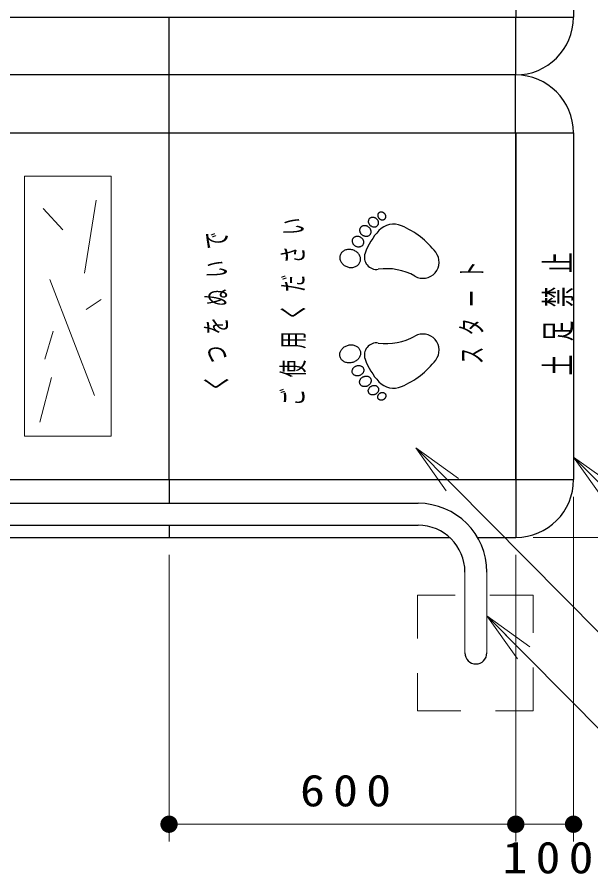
# Model space of a CAD drawing. Units: millimetres on the paper, scale 1:30. Extents: x -365 to 0, y -19 to 257.
# Drawn here: x -242.12 to -209.02, y 154.61 to 204.01 of the extents above; entities that cross this region are included whole.
import ezdxf

# ---------------------------------------------------------------- set-up
doc = ezdxf.new("R2010")
doc.units = ezdxf.units.MM
doc.linetypes.add('USER1', pattern=[4.5, 2.5, -2])
doc.layers.add('LY_1', color=7, linetype='Continuous', lineweight=13)
doc.styles.add('ＭＳ ゴシック', font='')
doc.styles.get('ＭＳ ゴシック').set_extended_font_data('MS Gothic')

# ---------------------------------------------------------------- blocks, each defined once
blk = doc.blocks.new('filled_dot')
at = {"color": 0, "linetype": 'Continuous', "lineweight": -2, "const_width": 1.25}
blk.add_lwpolyline([(-0.625, 0, 1), (0.625, 0, 1)], format="xyb", close=True, dxfattribs=at)

msp = doc.modelspace()

# ---------------------------------------------------------------- linework, layer by layer
at = {"layer": 'LY_1', "lineweight": 25}
for p, q in [((-213.356, 224.01), (-213.356, 204.01)), ((-210.023, 224.01), (-210.023, 204.01)), ((-253.356, 204.01), (-213.356, 204.01)), ((-233.356, 197.344), (-233.356, 204.01)), ((-213.366, 204.01), (-213.369, 200.677)), ((-213.366, 204.01), (-210.033, 204.007)), ((-213.356, 204.01), (-210.023, 204.01)), ((-213.369, 200.677), (-316.689, 200.677)), ((-213.366, 197.344), (-213.369, 200.677)), ((-253.356, 197.344), (-233.356, 197.344)), ((-233.356, 177.344), (-233.356, 197.344)), ((-233.356, 177.344), (-233.356, 197.344)), ((-233.356, 197.344), (-213.356, 197.344)), ((-233.356, 177.344), (-233.356, 197.344)), ((-233.356, 197.344), (-213.356, 197.344)), ((-213.366, 197.344), (-210.033, 197.347)), ((-213.356, 177.344), (-213.356, 197.344)), ((-213.356, 197.344), (-210.023, 197.344)), ((-213.356, 197.344), (-213.356, 177.344)), ((-210.023, 197.344), (-210.023, 177.344)), ((-253.356, 177.344), (-233.356, 177.344)), ((-253.356, 177.344), (-213.356, 177.344)), ((-233.356, 177.344), (-213.356, 177.344)), ((-233.356, 177.344), (-213.356, 177.344)), ((-233.356, 177.344), (-233.356, 175.977)), ((-213.356, 177.344), (-210.023, 177.344)), ((-213.356, 177.344), (-213.356, 174.01)), ((-213.356, 177.344), (-210.023, 177.344)), ((-213.356, 177.344), (-213.356, 174.01)), ((-233.356, 174.71), (-233.356, 174.01)), ((-246.203, 174.01), (-217.176, 174.01)), ((-215.564, 174.01), (-213.356, 174.01))]:
    msp.add_line(p, q, dxfattribs=at)
at = {"layer": 'LY_1'}
for p, q in [((-241.689, 194.844), (-236.689, 194.844)), ((-241.689, 179.844), (-241.689, 194.844)), ((-236.689, 194.844), (-236.689, 179.844)), ((-238.234, 189.255), (-237.565, 193.459)), ((-239.476, 191.739), (-240.623, 192.982)), ((-237.66, 182.184), (-240.241, 188.873)), ((-238.138, 187.153), (-237.278, 187.726)), ((-240.527, 184.286), (-240.049, 185.91)), ((-240.814, 180.655), (-240.145, 183.235)), ((-236.689, 179.844), (-241.689, 179.844)), ((-217.365, 176.695), (-219.122, 179.178)), ((-219.122, 179.178), (-216.655, 177.399)), ((-219.122, 179.178), (-217.01, 177.047)), ((-208.26, 176.159), (-210.023, 178.637)), ((-210.023, 178.637), (-207.552, 176.864)), ((-210.023, 178.637), (-207.906, 176.512)), ((-210.023, 176.344), (-210.023, 156.47)), ((-212.356, 174.004), (-200.259, 174.004)), ((-233.356, 173.004), (-233.356, 156.47)), ((-213.356, 173.01), (-213.356, 156.47)), ((-213.264, 167.001), (-215.023, 169.482)), ((-215.023, 169.482), (-212.554, 167.705)), ((-215.023, 169.482), (-212.909, 167.353)), ((-213.356, 157.47), (-233.356, 157.47)), ((-210.023, 157.47), (-213.356, 157.47))]:
    msp.add_line(p, q, dxfattribs=at)
at = {"layer": 'LY_1', "color": 70, "lineweight": 25}
for p, q in [((-244.389, 175.977), (-218.989, 175.977)), ((-244.389, 174.71), (-218.989, 174.71))]:
    msp.add_line(p, q, dxfattribs=at)
at = {"layer": 'LY_1', "color": 70}
for p, q in [((-216.289, 172.01), (-216.289, 167.344)), ((-215.023, 172.01), (-215.023, 167.344))]:
    msp.add_line(p, q, dxfattribs=at)
at = {"layer": 'LY_1', "color": 3, "linetype": 'USER1'}
for p, q in [((-212.356, 170.677), (-219.023, 170.677)), ((-219.023, 170.677), (-219.023, 164.01)), ((-212.356, 164.01), (-212.356, 170.677)), ((-219.023, 164.01), (-212.356, 164.01))]:
    msp.add_line(p, q, dxfattribs=at)
at = {"layer": 'LY_1', "color": 21, "lineweight": 25}
for points in [[(-221.278, 192.697), (-221.289, 192.682), (-221.298, 192.666), (-221.305, 192.65), (-221.311, 192.632), (-221.315, 192.613), (-221.317, 192.594), (-221.317, 192.575), (-221.316, 192.556), (-221.313, 192.536), (-221.308, 192.516), (-221.301, 192.497), (-221.293, 192.478), (-221.283, 192.46), (-221.271, 192.442), (-221.258, 192.425), (-221.244, 192.409), (-221.229, 192.394), (-221.212, 192.38), (-221.195, 192.367), (-221.176, 192.356), (-221.157, 192.346), (-221.138, 192.338), (-221.118, 192.331), (-221.097, 192.326), (-221.077, 192.322), (-221.057, 192.32), (-221.037, 192.32), (-221.017, 192.322), (-220.997, 192.325), (-220.979, 192.33), (-220.961, 192.337), (-220.944, 192.345), (-220.928, 192.355), (-220.914, 192.366), (-220.9, 192.379), (-220.888, 192.393), (-220.878, 192.407), (-220.869, 192.423), (-220.861, 192.44), (-220.856, 192.458), (-220.852, 192.477), (-220.85, 192.496), (-220.849, 192.515), (-220.851, 192.534), (-220.854, 192.554), (-220.859, 192.573), (-220.866, 192.593), (-220.874, 192.612), (-220.884, 192.63), (-220.895, 192.648), (-220.908, 192.665), (-220.922, 192.681), (-220.938, 192.696), (-220.954, 192.71), (-220.972, 192.723), (-220.99, 192.734), (-221.009, 192.744), (-221.029, 192.752), (-221.049, 192.759), (-221.069, 192.764), (-221.09, 192.768), (-221.11, 192.769), (-221.13, 192.77), (-221.15, 192.768), (-221.169, 192.765), (-221.188, 192.76), (-221.206, 192.753), (-221.223, 192.745), (-221.238, 192.735), (-221.253, 192.724), (-221.266, 192.711)], [(-221.829, 192.353), (-221.84, 192.333), (-221.849, 192.312), (-221.856, 192.29), (-221.86, 192.267), (-221.863, 192.244), (-221.863, 192.22), (-221.861, 192.196), (-221.856, 192.172), (-221.85, 192.148), (-221.841, 192.124), (-221.83, 192.101), (-221.818, 192.079), (-221.803, 192.057), (-221.786, 192.036), (-221.768, 192.017), (-221.748, 191.999), (-221.727, 191.982), (-221.705, 191.967), (-221.681, 191.953), (-221.657, 191.942), (-221.632, 191.932), (-221.607, 191.924), (-221.581, 191.918), (-221.555, 191.915), (-221.529, 191.913), (-221.504, 191.913), (-221.479, 191.916), (-221.454, 191.921), (-221.431, 191.927), (-221.408, 191.936), (-221.387, 191.946), (-221.367, 191.959), (-221.348, 191.973), (-221.332, 191.989), (-221.317, 192.006), (-221.304, 192.025), (-221.292, 192.045), (-221.283, 192.066), (-221.277, 192.088), (-221.272, 192.111), (-221.269, 192.134), (-221.269, 192.158), (-221.271, 192.182), (-221.276, 192.206), (-221.282, 192.23), (-221.291, 192.254), (-221.302, 192.277), (-221.315, 192.299), (-221.329, 192.321), (-221.346, 192.342), (-221.364, 192.361), (-221.384, 192.379), (-221.405, 192.396), (-221.427, 192.411), (-221.451, 192.425), (-221.475, 192.436), (-221.5, 192.446), (-221.525, 192.454), (-221.551, 192.46), (-221.577, 192.463), (-221.603, 192.465), (-221.629, 192.465), (-221.654, 192.462), (-221.678, 192.458), (-221.702, 192.451), (-221.724, 192.442), (-221.745, 192.432), (-221.765, 192.419), (-221.784, 192.405), (-221.801, 192.389), (-221.816, 192.372)], [(-222.334, 191.847), (-222.345, 191.824), (-222.353, 191.8), (-222.36, 191.775), (-222.364, 191.75), (-222.365, 191.723), (-222.364, 191.697), (-222.36, 191.67), (-222.354, 191.644), (-222.345, 191.618), (-222.334, 191.592), (-222.321, 191.567), (-222.305, 191.543), (-222.288, 191.52), (-222.268, 191.498), (-222.247, 191.477), (-222.224, 191.458), (-222.2, 191.441), (-222.174, 191.425), (-222.147, 191.412), (-222.119, 191.4), (-222.091, 191.391), (-222.062, 191.384), (-222.033, 191.379), (-222.004, 191.376), (-221.976, 191.376), (-221.947, 191.378), (-221.92, 191.382), (-221.893, 191.389), (-221.867, 191.397), (-221.843, 191.408), (-221.82, 191.421), (-221.798, 191.436), (-221.779, 191.453), (-221.761, 191.471), (-221.745, 191.492), (-221.732, 191.513), (-221.721, 191.536), (-221.712, 191.56), (-221.706, 191.585), (-221.702, 191.61), (-221.7, 191.636), (-221.702, 191.663), (-221.705, 191.689), (-221.712, 191.716), (-221.72, 191.742), (-221.731, 191.768), (-221.745, 191.793), (-221.76, 191.817), (-221.778, 191.84), (-221.797, 191.862), (-221.819, 191.883), (-221.842, 191.902), (-221.866, 191.919), (-221.892, 191.934), (-221.918, 191.948), (-221.946, 191.96), (-221.974, 191.969), (-222.003, 191.976), (-222.032, 191.981), (-222.061, 191.984), (-222.09, 191.984), (-222.118, 191.982), (-222.146, 191.978), (-222.172, 191.971), (-222.198, 191.962), (-222.223, 191.952), (-222.246, 191.939), (-222.267, 191.924), (-222.287, 191.907), (-222.304, 191.888), (-222.32, 191.868)], [(-222.775, 191.201), (-222.784, 191.177), (-222.79, 191.152), (-222.794, 191.127), (-222.795, 191.101), (-222.794, 191.075), (-222.79, 191.049), (-222.783, 191.023), (-222.774, 190.997), (-222.763, 190.972), (-222.749, 190.947), (-222.734, 190.924), (-222.716, 190.901), (-222.696, 190.88), (-222.674, 190.86), (-222.651, 190.842), (-222.626, 190.826), (-222.6, 190.811), (-222.573, 190.798), (-222.544, 190.788), (-222.516, 190.779), (-222.487, 190.773), (-222.457, 190.769), (-222.428, 190.767), (-222.399, 190.767), (-222.37, 190.77), (-222.342, 190.775), (-222.315, 190.782), (-222.289, 190.791), (-222.265, 190.803), (-222.241, 190.816), (-222.22, 190.831), (-222.2, 190.848), (-222.182, 190.867), (-222.167, 190.887), (-222.153, 190.909), (-222.142, 190.932), (-222.133, 190.956), (-222.127, 190.98), (-222.124, 191.006), (-222.122, 191.032), (-222.124, 191.058), (-222.128, 191.084), (-222.134, 191.11), (-222.143, 191.136), (-222.154, 191.161), (-222.168, 191.185), (-222.184, 191.209), (-222.202, 191.231), (-222.222, 191.252), (-222.244, 191.272), (-222.267, 191.29), (-222.292, 191.307), (-222.318, 191.321), (-222.345, 191.334), (-222.373, 191.345), (-222.402, 191.353), (-222.431, 191.36), (-222.46, 191.364), (-222.49, 191.366), (-222.519, 191.366), (-222.547, 191.363), (-222.575, 191.358), (-222.602, 191.351), (-222.628, 191.341), (-222.653, 191.33), (-222.676, 191.317), (-222.698, 191.301), (-222.717, 191.284), (-222.735, 191.265), (-222.751, 191.245), (-222.764, 191.224)], [(-223.49, 190.273), (-223.501, 190.23), (-223.508, 190.185), (-223.51, 190.14), (-223.507, 190.095), (-223.5, 190.049), (-223.488, 190.004), (-223.472, 189.959), (-223.451, 189.916), (-223.427, 189.874), (-223.398, 189.834), (-223.366, 189.795), (-223.33, 189.759), (-223.292, 189.726), (-223.25, 189.695), (-223.205, 189.667), (-223.159, 189.643), (-223.11, 189.622), (-223.06, 189.605), (-223.009, 189.591), (-222.957, 189.582), (-222.905, 189.576), (-222.853, 189.574), (-222.801, 189.576), (-222.75, 189.582), (-222.7, 189.592), (-222.652, 189.606), (-222.606, 189.623), (-222.562, 189.644), (-222.521, 189.669), (-222.483, 189.697), (-222.448, 189.728), (-222.416, 189.761), (-222.389, 189.797), (-222.365, 189.836), (-222.345, 189.876), (-222.33, 189.918), (-222.319, 189.962), (-222.313, 190.006), (-222.311, 190.051), (-222.314, 190.097), (-222.321, 190.142), (-222.333, 190.188), (-222.349, 190.232), (-222.369, 190.275), (-222.394, 190.317), (-222.422, 190.358), (-222.455, 190.396), (-222.49, 190.432), (-222.529, 190.466), (-222.571, 190.496), (-222.615, 190.524), (-222.662, 190.548), (-222.71, 190.569), (-222.76, 190.587), (-222.811, 190.6), (-222.863, 190.61), (-222.915, 190.616), (-222.968, 190.618), (-223.019, 190.616), (-223.07, 190.61), (-223.12, 190.6), (-223.168, 190.586), (-223.214, 190.568), (-223.258, 190.547), (-223.299, 190.523), (-223.338, 190.495), (-223.373, 190.464), (-223.404, 190.43), (-223.432, 190.394), (-223.456, 190.356), (-223.475, 190.315)], [(-223.49, 184.414), (-223.501, 184.458), (-223.508, 184.502), (-223.51, 184.547), (-223.507, 184.593), (-223.5, 184.638), (-223.488, 184.683), (-223.472, 184.728), (-223.451, 184.771), (-223.427, 184.813), (-223.398, 184.854), (-223.366, 184.892), (-223.33, 184.928), (-223.292, 184.962), (-223.25, 184.992), (-223.205, 185.02), (-223.159, 185.044), (-223.11, 185.065), (-223.06, 185.083), (-223.009, 185.096), (-222.957, 185.106), (-222.905, 185.112), (-222.853, 185.114), (-222.801, 185.111), (-222.75, 185.105), (-222.7, 185.095), (-222.652, 185.082), (-222.606, 185.064), (-222.562, 185.043), (-222.521, 185.018), (-222.483, 184.991), (-222.448, 184.96), (-222.416, 184.926), (-222.389, 184.89), (-222.365, 184.852), (-222.345, 184.811), (-222.33, 184.769), (-222.319, 184.726), (-222.313, 184.681), (-222.311, 184.636), (-222.314, 184.59), (-222.321, 184.545), (-222.333, 184.5), (-222.349, 184.455), (-222.369, 184.412), (-222.394, 184.37), (-222.422, 184.33), (-222.455, 184.291), (-222.49, 184.255), (-222.529, 184.222), (-222.571, 184.191), (-222.615, 184.163), (-222.662, 184.139), (-222.71, 184.118), (-222.76, 184.101), (-222.811, 184.087), (-222.863, 184.077), (-222.915, 184.072), (-222.968, 184.07), (-223.019, 184.072), (-223.07, 184.078), (-223.12, 184.088), (-223.168, 184.102), (-223.214, 184.119), (-223.258, 184.14), (-223.299, 184.165), (-223.338, 184.193), (-223.373, 184.223), (-223.404, 184.257), (-223.432, 184.293), (-223.456, 184.332), (-223.475, 184.372)], [(-222.775, 183.487), (-222.784, 183.511), (-222.79, 183.535), (-222.794, 183.561), (-222.795, 183.586), (-222.794, 183.612), (-222.79, 183.639), (-222.783, 183.665), (-222.774, 183.69), (-222.763, 183.715), (-222.749, 183.74), (-222.734, 183.763), (-222.716, 183.786), (-222.696, 183.807), (-222.674, 183.827), (-222.651, 183.845), (-222.626, 183.862), (-222.6, 183.876), (-222.573, 183.889), (-222.544, 183.9), (-222.516, 183.908), (-222.487, 183.915), (-222.457, 183.919), (-222.428, 183.921), (-222.399, 183.92), (-222.37, 183.918), (-222.342, 183.913), (-222.315, 183.906), (-222.289, 183.896), (-222.265, 183.885), (-222.241, 183.871), (-222.22, 183.856), (-222.2, 183.839), (-222.182, 183.82), (-222.167, 183.8), (-222.153, 183.778), (-222.142, 183.755), (-222.133, 183.732), (-222.127, 183.707), (-222.124, 183.682), (-222.122, 183.656), (-222.124, 183.63), (-222.128, 183.603), (-222.134, 183.577), (-222.143, 183.552), (-222.154, 183.527), (-222.168, 183.502), (-222.184, 183.479), (-222.202, 183.456), (-222.222, 183.435), (-222.244, 183.415), (-222.267, 183.397), (-222.292, 183.381), (-222.318, 183.366), (-222.345, 183.353), (-222.373, 183.342), (-222.402, 183.334), (-222.431, 183.327), (-222.46, 183.323), (-222.49, 183.321), (-222.519, 183.322), (-222.547, 183.325), (-222.575, 183.329), (-222.602, 183.337), (-222.628, 183.346), (-222.653, 183.357), (-222.676, 183.371), (-222.698, 183.386), (-222.717, 183.403), (-222.735, 183.422), (-222.751, 183.442), (-222.764, 183.464)], [(-222.334, 182.841), (-222.345, 182.864), (-222.353, 182.887), (-222.36, 182.912), (-222.364, 182.938), (-222.365, 182.964), (-222.364, 182.99), (-222.36, 183.017), (-222.354, 183.043), (-222.345, 183.07), (-222.334, 183.095), (-222.321, 183.12), (-222.305, 183.145), (-222.288, 183.168), (-222.268, 183.19), (-222.247, 183.21), (-222.224, 183.229), (-222.2, 183.247), (-222.174, 183.262), (-222.147, 183.276), (-222.119, 183.287), (-222.091, 183.297), (-222.062, 183.304), (-222.033, 183.309), (-222.004, 183.311), (-221.976, 183.312), (-221.947, 183.31), (-221.92, 183.305), (-221.893, 183.299), (-221.867, 183.29), (-221.843, 183.279), (-221.82, 183.266), (-221.798, 183.251), (-221.779, 183.234), (-221.761, 183.216), (-221.745, 183.196), (-221.732, 183.174), (-221.721, 183.151), (-221.712, 183.127), (-221.706, 183.103), (-221.702, 183.077), (-221.7, 183.051), (-221.702, 183.025), (-221.705, 182.998), (-221.712, 182.972), (-221.72, 182.945), (-221.731, 182.92), (-221.745, 182.895), (-221.76, 182.87), (-221.778, 182.847), (-221.797, 182.825), (-221.819, 182.805), (-221.842, 182.786), (-221.866, 182.768), (-221.892, 182.753), (-221.918, 182.739), (-221.946, 182.728), (-221.974, 182.718), (-222.003, 182.711), (-222.032, 182.706), (-222.061, 182.704), (-222.09, 182.703), (-222.118, 182.705), (-222.146, 182.71), (-222.172, 182.716), (-222.198, 182.725), (-222.223, 182.736), (-222.246, 182.749), (-222.267, 182.764), (-222.287, 182.781), (-222.304, 182.799), (-222.32, 182.819)], [(-221.829, 182.334), (-221.84, 182.354), (-221.849, 182.375), (-221.856, 182.397), (-221.86, 182.42), (-221.863, 182.444), (-221.863, 182.467), (-221.861, 182.491), (-221.856, 182.515), (-221.85, 182.539), (-221.841, 182.563), (-221.83, 182.586), (-221.818, 182.609), (-221.803, 182.63), (-221.786, 182.651), (-221.768, 182.67), (-221.748, 182.689), (-221.727, 182.705), (-221.705, 182.72), (-221.681, 182.734), (-221.657, 182.746), (-221.632, 182.755), (-221.607, 182.763), (-221.581, 182.769), (-221.555, 182.773), (-221.529, 182.774), (-221.504, 182.774), (-221.479, 182.771), (-221.454, 182.767), (-221.431, 182.76), (-221.408, 182.751), (-221.387, 182.741), (-221.367, 182.728), (-221.348, 182.714), (-221.332, 182.698), (-221.317, 182.681), (-221.304, 182.662), (-221.292, 182.642), (-221.283, 182.621), (-221.277, 182.599), (-221.272, 182.576), (-221.269, 182.553), (-221.269, 182.529), (-221.271, 182.505), (-221.276, 182.481), (-221.282, 182.457), (-221.291, 182.434), (-221.302, 182.41), (-221.315, 182.388), (-221.329, 182.366), (-221.346, 182.346), (-221.364, 182.326), (-221.384, 182.308), (-221.405, 182.291), (-221.427, 182.276), (-221.451, 182.263), (-221.475, 182.251), (-221.5, 182.241), (-221.525, 182.233), (-221.551, 182.228), (-221.577, 182.224), (-221.603, 182.222), (-221.629, 182.223), (-221.654, 182.225), (-221.678, 182.23), (-221.702, 182.237), (-221.724, 182.245), (-221.745, 182.256), (-221.765, 182.268), (-221.784, 182.282), (-221.801, 182.298), (-221.816, 182.316)], [(-221.278, 181.99), (-221.289, 182.005), (-221.298, 182.021), (-221.305, 182.038), (-221.311, 182.056), (-221.315, 182.074), (-221.317, 182.093), (-221.317, 182.112), (-221.316, 182.132), (-221.313, 182.151), (-221.308, 182.171), (-221.301, 182.19), (-221.293, 182.209), (-221.283, 182.228), (-221.271, 182.245), (-221.258, 182.262), (-221.244, 182.279), (-221.229, 182.294), (-221.212, 182.308), (-221.195, 182.32), (-221.176, 182.331), (-221.157, 182.341), (-221.138, 182.35), (-221.118, 182.356), (-221.097, 182.362), (-221.077, 182.365), (-221.057, 182.367), (-221.037, 182.367), (-221.017, 182.365), (-220.997, 182.362), (-220.979, 182.357), (-220.961, 182.35), (-220.944, 182.342), (-220.928, 182.332), (-220.914, 182.321), (-220.9, 182.309), (-220.888, 182.295), (-220.878, 182.28), (-220.869, 182.264), (-220.861, 182.247), (-220.856, 182.229), (-220.852, 182.211), (-220.85, 182.192), (-220.849, 182.173), (-220.851, 182.153), (-220.854, 182.133), (-220.859, 182.114), (-220.866, 182.095), (-220.874, 182.076), (-220.884, 182.057), (-220.895, 182.039), (-220.908, 182.022), (-220.922, 182.006), (-220.938, 181.991), (-220.954, 181.977), (-220.972, 181.965), (-220.99, 181.953), (-221.009, 181.943), (-221.029, 181.935), (-221.049, 181.928), (-221.069, 181.923), (-221.09, 181.92), (-221.11, 181.918), (-221.13, 181.918), (-221.15, 181.919), (-221.169, 181.923), (-221.188, 181.928), (-221.206, 181.934), (-221.223, 181.943), (-221.238, 181.952), (-221.253, 181.964), (-221.266, 181.976)]]:
    msp.add_lwpolyline(points, close=True, dxfattribs=at)
at = {"layer": 'LY_1'}
for points in [[(-219.122, 179.178), (-202.091, 161.993), (-192.633, 161.993)], [(-210.023, 178.637), (-199.79, 168.361), (-193.266, 168.361)], [(-215.023, 169.482), (-201.422, 155.78), (-195.061, 155.78)]]:
    msp.add_lwpolyline(points, dxfattribs=at)
at = {"layer": 'LY_1', "lineweight": 25}
for centre, start, end in [((-213.366, 204.01), 269.9432, 359.9432), ((-213.366, 197.344), 0.0568, 90.0568), ((-213.356, 177.344), 270, 0)]:
    msp.add_arc(centre, 3.333, start, end, dxfattribs=at)
at = {"layer": 'LY_1', "color": 21, "lineweight": 25}
for centre, radius, start, end in [((-218.531, 189.145), 3.733, 136.6821, 160.4045), ((-220.398, 190.905), 1.167, 67.0382, 136.6821), ((-221.85, 187.478), 4.889, 37.4477, 67.0382), ((-221.388, 190.162), 0.7, 160.4045, 278.3652), ((-218.71, 189.883), 0.933, 240.3487, 37.4477), ((-220.806, 186.201), 3.304, 60.3487, 98.3652), ((-220.806, 188.487), 3.304, 261.6348, 299.6513), ((-218.71, 184.804), 0.933, 322.5523, 119.6513), ((-221.388, 184.525), 0.7, 81.6348, 199.5955), ((-218.531, 185.543), 3.733, 199.5955, 223.3179), ((-221.85, 187.21), 4.889, 292.9618, 322.5523), ((-220.398, 183.782), 1.167, 223.3179, 292.9618)]:
    msp.add_arc(centre, radius, start, end, dxfattribs=at)
at = {"layer": 'LY_1', "color": 70, "lineweight": 25}
for centre, radius, start, end in [((-218.989, 172.01), 3.967, 0, 90), ((-218.989, 172.01), 2.7, 0, 90), ((-215.656, 167.344), 0.633, 180, 0)]:
    msp.add_arc(centre, radius, start, end, dxfattribs=at)

# ---------------------------------------------------------------- block references
at = {"layer": 'LY_1', "xscale": 0.4, "yscale": 0.4}
for p in [(-233.356, 157.47), (-213.356, 157.47)]:
    msp.add_blockref('filled_dot', p, dxfattribs=at)
at = {"layer": 'LY_1', "xscale": 0.4, "yscale": 0.4, "rotation": 180}
for p in [(-213.356, 157.47), (-210.023, 157.47)]:
    msp.add_blockref('filled_dot', p, dxfattribs=at)

# ---------------------------------------------------------------- texts
at = {"layer": 'LY_1', "rotation": 90, "style": 'ＭＳ ゴシック'}
for s, insert, char_height, attachment_point in [('\\T1.64;\\W0.6;ご使用ください', (-226.134, 187.344), 1.222, 5), ('\\T1.64;\\W0.6;くつをぬいで', (-230.578, 187.344), 1.222, 5), ('\\T1.64;\\W0.6;土足禁止', (-210.023, 183.344), 1.466, 7), ('\\T1.64;\\W0.6;スタート', (-215.856, 184.01), 1.222, 4)]:
    msp.add_mtext(s, dxfattribs=dict(at, insert=insert, char_height=char_height, attachment_point=attachment_point))
at = {"layer": 'LY_1', "char_height": 1.833, "style": 'ＭＳ ゴシック'}
for s, insert, attachment_point in [('\\T1.33;\\W1.15;600', (-222.939, 158.47), 8), ('\\T1.33;\\W1.15;100', (-211.261, 156.47), 2)]:
    msp.add_mtext(s, dxfattribs=dict(at, insert=insert, attachment_point=attachment_point))

doc.saveas('drawing.dxf')
